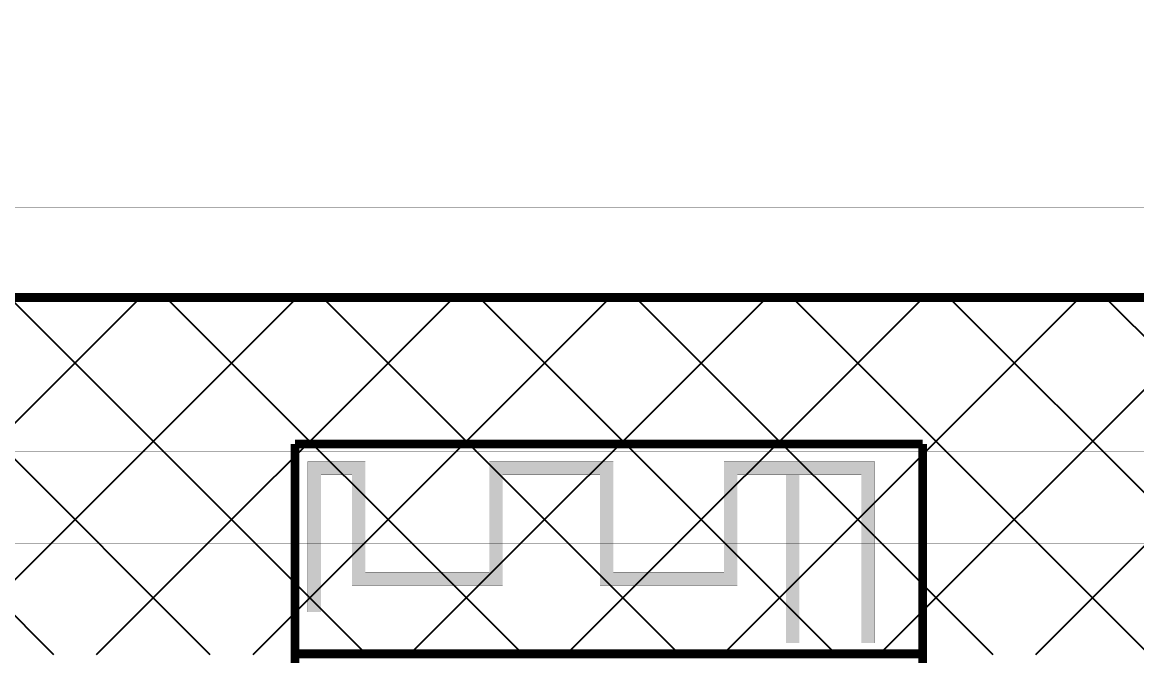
# Model space of a CAD drawing. Header units: millimetres. Extents: x -61 to 56, y -72 to 70.
# Drawn here: x -21.71 to 10.25, y 52.22 to 70.4 of the extents above; entities that cross this region are included whole.
import ezdxf

# ---------------------------------------------------------------- set-up
doc = ezdxf.new("R2010")
doc.units = ezdxf.units.MM
doc.header["$MEASUREMENT"] = 0
for name, color, linetype, true_color in [('02GND', 7, 'Continuous', 0x999966), ('03POWER', 7, 'Continuous', 0x008000), ('Board-Outline-Layer', 7, 'Continuous', 0xff00ff), ('Bottom-Layer', 7, 'Continuous', 0x0000ff), ('Document-Layer', 7, 'Continuous', 0xffffff), ('Multi-Layer', 7, 'Continuous', 0xc0c0c0), ('Top-Layer', 7, 'Continuous', 0xff0000), ('Top-Silkscreen-Layer', 7, 'Continuous', 0xffcc00)]:
    doc.layers.add(name, color=color, linetype=linetype, true_color=true_color)

msp = doc.modelspace()

# ---------------------------------------------------------------- hatches: boundary and pattern name
at = {"layer": 'Document-Layer'}
for points in [[(-12.257, 57.79), (-12.257, 57.409), (-13.146, 57.409), (-13.146, 53.472), (-13.527, 53.472), (-13.527, 57.79)], [(-12.257, 57.79), (-12.257, 57.409), (-13.146, 57.409), (-13.146, 53.472), (-13.527, 53.472), (-13.527, 57.79)], [(-11.876, 54.234), (-12.257, 54.234), (-12.257, 57.79), (-11.876, 57.79)], [(-11.876, 54.234), (-12.257, 54.234), (-12.257, 57.79), (-11.876, 57.79)], [(-7.939, 57.79), (-7.939, 54.234), (-8.32, 54.234), (-8.32, 57.79)], [(-7.939, 57.79), (-7.939, 54.234), (-8.32, 54.234), (-8.32, 57.79)], [(-5.145, 57.79), (-5.145, 57.409), (-7.939, 57.409), (-7.939, 57.79)], [(-5.145, 57.79), (-5.145, 57.409), (-7.939, 57.409), (-7.939, 57.79)], [(-4.764, 54.234), (-5.145, 54.234), (-5.145, 57.79), (-4.764, 57.79)], [(-4.764, 54.234), (-5.145, 54.234), (-5.145, 57.79), (-4.764, 57.79)], [(-1.208, 57.79), (-1.208, 54.234), (-1.589, 54.234), (-1.589, 57.79)], [(-1.208, 57.79), (-1.208, 54.234), (-1.589, 54.234), (-1.589, 57.79)], [(2.348, 57.79), (2.348, 57.409), (-1.208, 57.409), (-1.208, 57.79)], [(2.348, 57.79), (2.348, 57.409), (-1.208, 57.409), (-1.208, 57.79)], [(2.729, 52.583), (2.348, 52.583), (2.348, 57.79), (2.729, 57.79)], [(2.729, 52.583), (2.348, 52.583), (2.348, 57.79), (2.729, 57.79)], [(0.189, 57.409), (0.57, 57.409), (0.57, 52.583), (0.189, 52.583)], [(0.189, 57.409), (0.57, 57.409), (0.57, 52.583), (0.189, 52.583)], [(-8.32, 54.234), (-11.876, 54.234), (-11.876, 54.615), (-8.32, 54.615)], [(-8.32, 54.234), (-11.876, 54.234), (-11.876, 54.615), (-8.32, 54.615)], [(-1.589, 54.234), (-4.764, 54.234), (-4.764, 54.615), (-1.589, 54.615)], [(-1.589, 54.234), (-4.764, 54.234), (-4.764, 54.615), (-1.589, 54.615)]]:
    msp.add_hatch(color=256, dxfattribs=at).paths.add_polyline_path(points)
at = {"layer": 'Multi-Layer'}
h = msp.add_hatch(dxfattribs=at)
h.set_pattern_fill('ANSI37', color=256, style=0)
h.set_pattern_definition([(45, (0, 0), (-2.24506, 2.24506), []), (135, (0, 0), (-2.24506, -2.24506), [])])
h.paths.add_polyline_path([(-50, 52.257), (-50, 62.5), (49.991, 62.5), (49.991, 52.257)])
at = {"layer": 'Top-Silkscreen-Layer'}
for points in [[(-12.257, 57.79), (-12.257, 57.409), (-13.146, 57.409), (-13.146, 53.472), (-13.527, 53.472), (-13.527, 57.79)], [(-12.257, 57.79), (-12.257, 57.409), (-13.146, 57.409), (-13.146, 53.472), (-13.527, 53.472), (-13.527, 57.79)], [(-11.876, 54.234), (-12.257, 54.234), (-12.257, 57.79), (-11.876, 57.79)], [(-11.876, 54.234), (-12.257, 54.234), (-12.257, 57.79), (-11.876, 57.79)], [(-7.939, 57.79), (-7.939, 54.234), (-8.32, 54.234), (-8.32, 57.79)], [(-7.939, 57.79), (-7.939, 54.234), (-8.32, 54.234), (-8.32, 57.79)], [(-5.145, 57.79), (-5.145, 57.409), (-7.939, 57.409), (-7.939, 57.79)], [(-5.145, 57.79), (-5.145, 57.409), (-7.939, 57.409), (-7.939, 57.79)], [(-4.764, 54.234), (-5.145, 54.234), (-5.145, 57.79), (-4.764, 57.79)], [(-4.764, 54.234), (-5.145, 54.234), (-5.145, 57.79), (-4.764, 57.79)], [(-1.208, 57.79), (-1.208, 54.234), (-1.589, 54.234), (-1.589, 57.79)], [(-1.208, 57.79), (-1.208, 54.234), (-1.589, 54.234), (-1.589, 57.79)], [(2.348, 57.79), (2.348, 57.409), (-1.208, 57.409), (-1.208, 57.79)], [(2.348, 57.79), (2.348, 57.409), (-1.208, 57.409), (-1.208, 57.79)], [(2.729, 52.583), (2.348, 52.583), (2.348, 57.79), (2.729, 57.79)], [(2.729, 52.583), (2.348, 52.583), (2.348, 57.79), (2.729, 57.79)], [(0.189, 57.409), (0.57, 57.409), (0.57, 52.583), (0.189, 52.583)], [(0.189, 57.409), (0.57, 57.409), (0.57, 52.583), (0.189, 52.583)], [(-8.32, 54.234), (-11.876, 54.234), (-11.876, 54.615), (-8.32, 54.615)], [(-8.32, 54.234), (-11.876, 54.234), (-11.876, 54.615), (-8.32, 54.615)], [(-1.589, 54.234), (-4.764, 54.234), (-4.764, 54.615), (-1.589, 54.615)], [(-1.589, 54.234), (-4.764, 54.234), (-4.764, 54.615), (-1.589, 54.615)]]:
    msp.add_hatch(color=256, dxfattribs=at).paths.add_polyline_path(points)

# ---------------------------------------------------------------- linework, layer by layer
at = {"layer": '02GND', "const_width": 0.00508}
msp.add_lwpolyline([(-55.987, -65.689), (-55.987, 65.092), (56.11, 65.092), (56.11, -65.689)], close=True, dxfattribs=at)
at = {"layer": '03POWER', "const_width": 0.00508}
msp.add_lwpolyline([(-61.075, -68.281), (-61.075, 70.393), (53.654, 70.393), (53.654, -68.281)], close=True, dxfattribs=at)
at = {"layer": 'Board-Outline-Layer', "const_width": 0.254}
msp.add_lwpolyline([(-50, -62.5), (-50, 62.5), (50, 62.5), (50, -62.5)], close=True, dxfattribs=at)
at = {"layer": 'Bottom-Layer', "const_width": 0.00508}
msp.add_lwpolyline([(-54.628, -65.079), (-54.628, 58.07), (53.522, 58.07), (53.522, -65.079)], close=True, dxfattribs=at)
at = {"layer": 'Document-Layer', "const_width": 0.00508}
for points in [[(-12.257, 57.79), (-12.257, 57.409), (-13.146, 57.409), (-13.146, 53.472), (-13.527, 53.472), (-13.527, 57.79)], [(-12.257, 57.79), (-12.257, 57.409), (-13.146, 57.409), (-13.146, 53.472), (-13.527, 53.472), (-13.527, 57.79)], [(-11.876, 54.234), (-12.257, 54.234), (-12.257, 57.79), (-11.876, 57.79)], [(-11.876, 54.234), (-12.257, 54.234), (-12.257, 57.79), (-11.876, 57.79)], [(-7.939, 57.79), (-7.939, 54.234), (-8.32, 54.234), (-8.32, 57.79)], [(-7.939, 57.79), (-7.939, 54.234), (-8.32, 54.234), (-8.32, 57.79)], [(-5.145, 57.79), (-5.145, 57.409), (-7.939, 57.409), (-7.939, 57.79)], [(-5.145, 57.79), (-5.145, 57.409), (-7.939, 57.409), (-7.939, 57.79)], [(-4.764, 54.234), (-5.145, 54.234), (-5.145, 57.79), (-4.764, 57.79)], [(-4.764, 54.234), (-5.145, 54.234), (-5.145, 57.79), (-4.764, 57.79)], [(-1.208, 57.79), (-1.208, 54.234), (-1.589, 54.234), (-1.589, 57.79)], [(-1.208, 57.79), (-1.208, 54.234), (-1.589, 54.234), (-1.589, 57.79)], [(2.348, 57.79), (2.348, 57.409), (-1.208, 57.409), (-1.208, 57.79)], [(2.348, 57.79), (2.348, 57.409), (-1.208, 57.409), (-1.208, 57.79)], [(2.729, 52.583), (2.348, 52.583), (2.348, 57.79), (2.729, 57.79)], [(2.729, 52.583), (2.348, 52.583), (2.348, 57.79), (2.729, 57.79)], [(0.189, 57.409), (0.57, 57.409), (0.57, 52.583), (0.189, 52.583)], [(0.189, 57.409), (0.57, 57.409), (0.57, 52.583), (0.189, 52.583)], [(-8.32, 54.234), (-11.876, 54.234), (-11.876, 54.615), (-8.32, 54.615)], [(-8.32, 54.234), (-11.876, 54.234), (-11.876, 54.615), (-8.32, 54.615)], [(-1.589, 54.234), (-4.764, 54.234), (-4.764, 54.615), (-1.589, 54.615)], [(-1.589, 54.234), (-4.764, 54.234), (-4.764, 54.615), (-1.589, 54.615)]]:
    msp.add_lwpolyline(points, close=True, dxfattribs=at)
at = {"layer": 'Multi-Layer', "const_width": 0.00508}
msp.add_lwpolyline([(-50, 52.257), (-50, 62.5), (49.991, 62.5), (49.991, 52.257)], close=True, dxfattribs=at)
at = {"layer": 'Top-Layer', "const_width": 0.00508}
msp.add_lwpolyline([(-56.996, -72.447), (-56.996, 55.439), (53.522, 55.439), (53.522, -72.447)], close=True, dxfattribs=at)
at = {"layer": 'Top-Silkscreen-Layer', "const_width": 0.254}
for points in [[(-13.891, 58.295), (-13.891, 51.486)], [(4.109, 58.295), (-13.891, 58.295)], [(-13.891, 58.295), (-13.891, 51.486)], [(4.109, 58.295), (-13.891, 58.295)], [(4.109, 58.295), (4.109, 51.486)], [(4.109, 58.295), (4.109, 51.486)], [(-13.891, 52.271), (4.109, 52.271)], [(-13.891, 52.271), (4.109, 52.271)]]:
    msp.add_lwpolyline(points, dxfattribs=at)
at = {"layer": 'Top-Silkscreen-Layer', "const_width": 0.00508}
for points in [[(-12.257, 57.79), (-12.257, 57.409), (-13.146, 57.409), (-13.146, 53.472), (-13.527, 53.472), (-13.527, 57.79)], [(-12.257, 57.79), (-12.257, 57.409), (-13.146, 57.409), (-13.146, 53.472), (-13.527, 53.472), (-13.527, 57.79)], [(-11.876, 54.234), (-12.257, 54.234), (-12.257, 57.79), (-11.876, 57.79)], [(-11.876, 54.234), (-12.257, 54.234), (-12.257, 57.79), (-11.876, 57.79)], [(-7.939, 57.79), (-7.939, 54.234), (-8.32, 54.234), (-8.32, 57.79)], [(-7.939, 57.79), (-7.939, 54.234), (-8.32, 54.234), (-8.32, 57.79)], [(-5.145, 57.79), (-5.145, 57.409), (-7.939, 57.409), (-7.939, 57.79)], [(-5.145, 57.79), (-5.145, 57.409), (-7.939, 57.409), (-7.939, 57.79)], [(-4.764, 54.234), (-5.145, 54.234), (-5.145, 57.79), (-4.764, 57.79)], [(-4.764, 54.234), (-5.145, 54.234), (-5.145, 57.79), (-4.764, 57.79)], [(-1.208, 57.79), (-1.208, 54.234), (-1.589, 54.234), (-1.589, 57.79)], [(-1.208, 57.79), (-1.208, 54.234), (-1.589, 54.234), (-1.589, 57.79)], [(2.348, 57.79), (2.348, 57.409), (-1.208, 57.409), (-1.208, 57.79)], [(2.348, 57.79), (2.348, 57.409), (-1.208, 57.409), (-1.208, 57.79)], [(2.729, 52.583), (2.348, 52.583), (2.348, 57.79), (2.729, 57.79)], [(2.729, 52.583), (2.348, 52.583), (2.348, 57.79), (2.729, 57.79)], [(0.189, 57.409), (0.57, 57.409), (0.57, 52.583), (0.189, 52.583)], [(0.189, 57.409), (0.57, 57.409), (0.57, 52.583), (0.189, 52.583)], [(-8.32, 54.234), (-11.876, 54.234), (-11.876, 54.615), (-8.32, 54.615)], [(-8.32, 54.234), (-11.876, 54.234), (-11.876, 54.615), (-8.32, 54.615)], [(-1.589, 54.234), (-4.764, 54.234), (-4.764, 54.615), (-1.589, 54.615)], [(-1.589, 54.234), (-4.764, 54.234), (-4.764, 54.615), (-1.589, 54.615)]]:
    msp.add_lwpolyline(points, close=True, dxfattribs=at)

doc.saveas('drawing.dxf')
